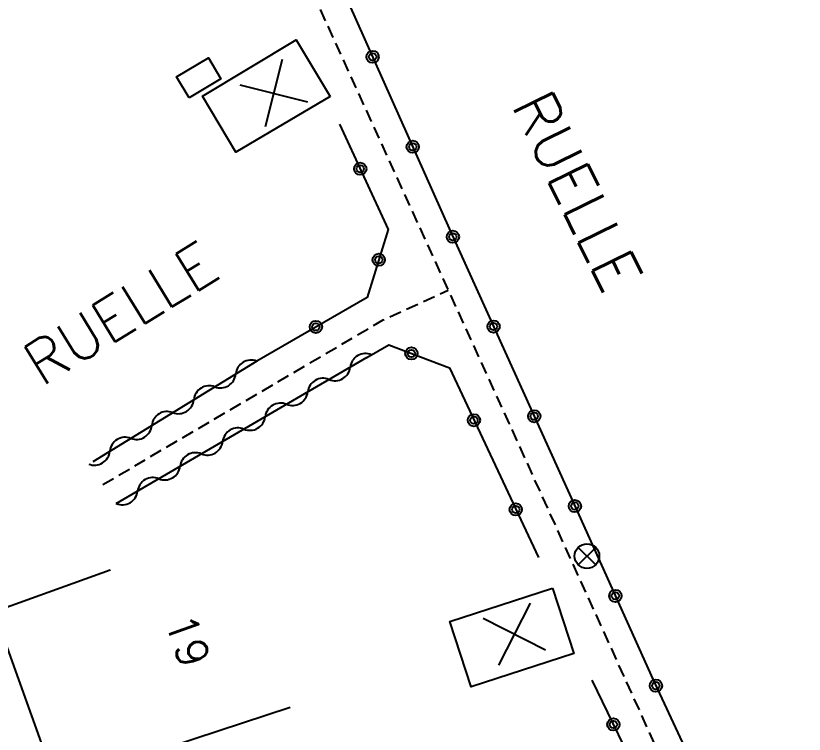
# Model space of a CAD drawing. Header units: millimetres. Extents: x 134000 to 135000, y 131000 to 132000.
# Drawn here: x 134289.55 to 134321.58, y 131435.9 to 131465.07 of the extents above; entities that cross this region are included whole.
import ezdxf
from ezdxf.enums import TextEntityAlignment as Align

# ---------------------------------------------------------------- set-up
doc = ezdxf.new("R2010")
doc.units = ezdxf.units.MM
doc.linetypes.add('DASHED', pattern=[0.75, 0.5, -0.25])
doc.layers.get('0').update_dxf_attribs({"linetype": 'CONTINUOUS'})
for name, color, linetype in [('W0001', 6, 'DASHED'), ('W0100', 7, 'CONTINUOUS'), ('W0310', 3, 'CONTINUOUS'), ('W0322', 7, 'CONTINUOUS'), ('W0469', 7, 'CONTINUOUS'), ('W0989', 7, 'CONTINUOUS'), ('W0991', 7, 'CONTINUOUS'), ('W1102', 7, 'CONTINUOUS'), ('W1471', 7, 'CONTINUOUS')]:
    doc.layers.add(name, color=color, linetype=linetype)
doc.styles.get("Standard").update_dxf_attribs({"font": 'romans.shx', "width": 0.85})

# ---------------------------------------------------------------- blocks, each defined once
blk = doc.blocks.new('T1471')
at = {"color": 0, "linetype": 'Continuous', "flags": 128}
blk.add_lwpolyline([(-0.75, -0.5), (-0.75, 0.5), (0.75, 0.5), (0.75, -0.5), (-0.75, -0.5)], dxfattribs=at)
blk = doc.blocks.new('t322o')
at = {"color": 0, "linetype": 'Continuous'}
for radius in [0.25, 0.15]:
    blk.add_circle((0, 0), radius, dxfattribs=at)
blk = doc.blocks.new('t310o')
at = {"color": 0, "linetype": 'Continuous'}
for centre, start, end in [((-0.5, 0.375), 216.8699, 323.1304), ((0.5, -0.375), 36.8699, 143.1303)]:
    blk.add_arc(centre, 0.625, start, end, dxfattribs=at)
blk = doc.blocks.new('t991o')
at = {"color": 0, "linetype": 'Continuous'}
for p, q in [((-1, 1), (1, -1)), ((-1, -1), (1, 1))]:
    blk.add_line(p, q, dxfattribs=at)
blk = doc.blocks.new('T469')
at = {"color": 0, "linetype": 'Continuous', "flags": 128}
for points in [[(-0.354, 0.354), (0.354, -0.354)], [(-0.354, -0.354), (0.354, 0.354)]]:
    blk.add_lwpolyline(points, dxfattribs=at)
at = {"color": 0, "linetype": 'Continuous'}
blk.add_circle((0, 0), 0.5, dxfattribs=at)

msp = doc.modelspace()

# ---------------------------------------------------------------- linework, layer by layer
at = {"layer": 'W0001', "flags": 128}
for points in [[(134266.164, 131466.79), (134278.562, 131475.347), (134280.418, 131477.244), (134288.161, 131483.207), (134293.867, 131481.845), (134296.223, 131477.814), (134301.762, 131465.646), (134309.589, 131448.504), (134320.169, 131425.216)], [(134293.088, 131446.035), (134304.474, 131452.722), (134307.113, 131453.927)]]:
    msp.add_lwpolyline(points, dxfattribs=at)
at = {"layer": 'W0100', "flags": 128}
for points in [[(134302.318, 131461.788), (134298.487, 131459.525), (134297.137, 131461.81), (134300.946, 131464.085)], [(134311.354, 131441.837), (134312.215, 131439.183), (134308.049, 131437.832), (134307.186, 131440.476)]]:
    msp.add_lwpolyline(points, close=True, dxfattribs=at)
at = {"layer": 'W0100'}
msp.add_lwpolyline([(134291.187, 131433.886), (134288.678, 131440.888), (134293.385, 131442.575), (134293.385, 131442.575), (134293.385, 131442.575), (134293.385, 131442.575), (134293.385, 131442.575), (134293.385, 131442.575), (134293.385, 131442.575), (134293.385, 131442.575), (134293.385, 131442.575), (134293.385, 131442.575), (134293.385, 131442.575), (134293.385, 131442.575), (134293.385, 131442.575), (134293.385, 131442.575), (134293.385, 131442.575), (134293.385, 131442.575), (134293.385, 131442.575), (134293.385, 131442.575), (134293.385, 131442.575), (134293.385, 131442.575), (134293.385, 131442.575), (134293.385, 131442.575), (134293.385, 131442.575), (134293.385, 131442.575), (134293.385, 131442.575), (134293.385, 131442.575), (134293.385, 131442.575), (134293.385, 131442.575), (134293.385, 131442.575), (134293.385, 131442.575), (134293.385, 131442.575), (134293.385, 131442.575), (134293.385, 131442.575), (134293.385, 131442.575), (134293.385, 131442.575), (134293.385, 131442.575), (134293.385, 131442.575), (134293.385, 131442.575), (134293.385, 131442.575), (134293.385, 131442.575), (134293.385, 131442.575), (134293.385, 131442.575), (134293.385, 131442.575), (134293.385, 131442.575), (134293.385, 131442.575), (134293.385, 131442.575), (134293.385, 131442.575), (134293.385, 131442.575), (134293.385, 131442.575), (134293.385, 131442.575), (134293.385, 131442.575), (134293.385, 131442.575), (134293.385, 131442.575), (134293.385, 131442.575), (134293.385, 131442.575), (134293.385, 131442.575), (134293.385, 131442.575), (134293.385, 131442.575), (134293.385, 131442.575), (134293.385, 131442.575), (134293.385, 131442.575), (134293.385, 131442.575), (134293.385, 131442.575), (134293.385, 131442.575), (134293.385, 131442.575), (134293.385, 131442.575), (134293.385, 131442.575), (134293.385, 131442.575), (134293.385, 131442.575), (134293.385, 131442.575), (134293.385, 131442.575), (134293.385, 131442.575), (134293.385, 131442.575), (134293.385, 131442.575), (134293.385, 131442.575), (134293.385, 131442.575), (134293.385, 131442.575), (134293.385, 131442.575), (134293.385, 131442.575), (134293.385, 131442.575), (134293.385, 131442.575), (134293.385, 131442.575), (134293.385, 131442.575), (134293.385, 131442.575), (134293.385, 131442.575), (134293.385, 131442.575), (134293.385, 131442.575), (134293.385, 131442.575), (134293.385, 131442.575), (134293.385, 131442.575), (134293.385, 131442.575), (134293.385, 131442.575), (134293.385, 131442.575), (134293.385, 131442.575), (134293.385, 131442.575), (134293.385, 131442.575), (134293.385, 131442.575), (134293.385, 131442.575), (134293.385, 131442.575), (134293.385, 131442.575), (134293.385, 131442.575), (134293.385, 131442.575), (134293.385, 131442.575), (134293.385, 131442.575), (134293.385, 131442.575), (134293.385, 131442.575), (134293.385, 131442.575), (134293.385, 131442.575), (134293.385, 131442.575), (134293.385, 131442.575), (134293.385, 131442.575), (134293.385, 131442.575), (134293.385, 131442.575), (134293.385, 131442.575)], dxfattribs=at)
at = {"layer": 'W0310', "flags": 128}
for points in [[(134299.338, 131451.048), (134292.676, 131446.967)], [(134293.634, 131445.267), (134303.82, 131451.205)]]:
    msp.add_lwpolyline(points, dxfattribs=at)
at = {"layer": 'W0322', "flags": 128}
for points in [[(134283.363, 131488.364), (134285.982, 131484.762), (134288.693, 131484.784), (134292.966, 131485.267), (134295.43, 131484.822), (134299.631, 131483.285), (134296.023, 131480.85), (134301.012, 131470.209), (134307.208, 131456.31), (134312.301, 131445.084), (134315.429, 131438.135), (134321.577, 131424.94)], [(134302.705, 131460.672), (134304.678, 131456.394), (134303.82, 131453.635), (134299.338, 131451.048)], [(134303.817, 131451.202), (134304.707, 131451.707), (134307.164, 131450.774), (134310.777, 131443.077)], [(134312.952, 131438.098), (134317.002, 131429.752)]]:
    msp.add_lwpolyline(points, dxfattribs=at)
at = {"layer": 'W1102'}
msp.add_line((134291.187, 131433.886), (134300.69, 131436.999), dxfattribs=at)

# ---------------------------------------------------------------- block references
at = {"layer": 'W0310'}
for p, rotation in [((134298.485, 131450.526), 211.4956453980231), ((134303.137, 131450.806), 30.23868563757292), ((134301.409, 131449.799), 30.23868563757292), ((134296.78, 131449.481), 211.4956453980231), ((134299.681, 131448.792), 30.23868563757292), ((134295.074, 131448.436), 211.4956453980231), ((134297.954, 131447.785), 30.23868563757292), ((134293.369, 131447.391), 211.4956453980231), ((134296.226, 131446.778), 30.23868563757292), ((134294.498, 131445.77), 30.23868563757292)]:
    msp.add_blockref('t310o', p, dxfattribs=dict(at, rotation=rotation))
at = {"layer": 'W0322'}
for p, rotation in [((134304.047, 131463.401), 294.025788517113), ((134305.675, 131459.748), 294.025788517113), ((134303.543, 131458.856), 294.7643459420752), ((134307.305, 131456.095), 294.4033609881308), ((134304.295, 131455.163), 252.7116382414643), ((134301.742, 131452.436), 209.9906766649042), ((134308.958, 131452.452), 294.4033609881308), ((134305.62, 131451.36), 339.2040857137082), ((134308.162, 131448.648), 295.1443397409832), ((134310.61, 131448.81), 294.4033609881308), ((134312.263, 131445.167), 294.4033609881308), ((134309.861, 131445.027), 295.1443397409832), ((134313.905, 131441.52), 294.2339345082975), ((134315.55, 131437.874), 294.9843259611894), ((134313.825, 131436.298), 295.8828495338125)]:
    msp.add_blockref('t322o', p, dxfattribs=dict(at, rotation=rotation))
at = {"layer": 'W0469'}
msp.add_blockref('T469', (134312.752, 131443.135), dxfattribs=at)
at = {"layer": 'W0991'}
for p, rotation in [((134300.028, 131461.925), 300.8439017487165), ((134309.802, 131439.97), 287.9702478365945)]:
    msp.add_blockref('t991o', p, dxfattribs=dict(at, rotation=rotation))
at = {"layer": 'W1471', "rotation": 30.88066863449084}
msp.add_blockref('T1471', (134296.986, 131462.548), dxfattribs=at)

# ---------------------------------------------------------------- texts
at = {"layer": 'W0989'}
for rotation, p in [(296.1876, (134312.356, 131457.955)), (31.5784, (134293.807, 131452.99))]:
    msp.add_text('RUELLE', height=1.75, rotation=rotation, dxfattribs=at).set_placement(p, align=Align.MIDDLE)
at = {"layer": 'W0991'}
msp.add_text('19', height=1.25, rotation=289.7121, dxfattribs=at).set_placement((134296.538, 131439.703), align=Align.MIDDLE)

doc.saveas('drawing.dxf')
